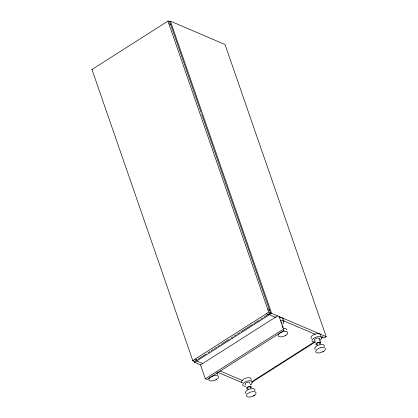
<?xml version="1.0" encoding="UTF-8"?>
<svg xmlns="http://www.w3.org/2000/svg" width="418" height="418" viewBox="0 0 418 418"><rect width="100%" height="100%" fill="white"/><g stroke="black" fill="none" stroke-linecap="round" stroke-linejoin="round"><path stroke-width="0.63" d="M192.688 360.744L194.574 361.549M168.02 20.937L169.907 21.71M170.857 24.495L168.872 23.758M216.634 379.314L215.902 379.779L216.916 379.136A5 2.325 -19.1 0 0 218.091 376.179A5 2.325 -19.1 0 0 213.723 375.782L212.475 376.19M285.959 335.184L285.222 335.649A5.016 2.33 -19.1 0 1 278.43 336.208A5.016 2.33 -19.1 0 1 281.795 332.064L283.043 331.662A5 2.325 -19.1 0 1 287.412 332.054A5 2.325 -19.1 0 1 286.236 335.006L285.222 335.649M254.28 395.407L253.543 395.877L254.557 395.229M323.6 351.282L322.863 351.747L323.882 351.099A5 2.325 -19.1 0 0 325.052 348.147A5 2.325 -19.1 0 0 320.684 347.75M91.96 69.492L167.958 21.114L268.748 312.189L192.755 360.567L91.96 69.492L92.43 69.691M169.353 21.851L170.439 21.156L225.025 44.496L326.202 336.683L324.018 338.073L320.658 336.636M267.834 309.545L269.824 310.26M194.542 361.33L196.982 359.778M198.075 359.083L206.283 353.858M207.924 352.813L210.113 351.418M211.205 350.723L213.394 349.328M214.486 348.633L216.676 347.243M217.768 346.543L219.957 345.153M221.054 344.453L229.257 339.233M230.898 338.188L233.087 336.793M234.179 336.098L236.369 334.703M237.466 334.008L239.65 332.613M240.747 331.918L252.78 324.258M253.878 323.558L259.348 320.078M260.44 319.378L262.629 317.988M263.721 317.293L270.54 312.951L269.803 310.835M194.171 361.142L194.6 362.375L271.622 313.343L326.202 336.683M277.547 315.877L200.525 364.909L205.342 378.823L206.947 379.507L283.968 330.476L279.151 316.562M205.342 378.823L282.369 329.792L283.968 330.476M251.923 381.66L314.723 341.689M321.332 337.478L322.435 336.777L322.999 337.018L321.343 338.073M251.939 382.256L315.287 341.929M250.272 385.02L251.359 384.325M320.585 347.792L319.436 348.157A5.016 2.33 -19.1 0 0 316.076 352.301A5.016 2.33 -19.1 0 0 322.879 351.752M270.775 313.04L268.946 312.251M276.037 317.555L269.438 314.733L269.009 313.5M283.012 320.538L315.282 334.337M268.236 314.67L266.36 313.876M197.118 359.94L195.196 359.015M196.779 360.985L202.777 363.55M220.009 370.918L242.644 380.599M192.755 360.567L193.367 360.828M194.6 362.375L200.598 364.94M217.391 372.119L241.98 382.637M319.133 338.434L320.601 342.661M282.777 318.391L283.827 321.426M170.439 21.156L271.622 313.343M169.927 22.405L201.157 112.599M201.586 113.832L269.62 310.308M248.261 389.048A2.508 1.165 -19.1 0 1 246.787 387.732A2.508 1.165 -19.1 0 1 250.361 386.342A2.508 1.165 -19.1 0 1 250.601 388.139M246.118 386.169A5.016 2.33 -19.1 0 1 243.171 383.531A5.016 2.33 -19.1 0 1 250.319 380.756A5.016 2.33 -19.1 0 1 250.8 384.356M254.557 395.229A5 2.325 -19.1 0 0 255.732 392.277A5 2.325 -19.1 0 0 251.364 391.88L250.116 392.288A5 2.325 -19.1 0 0 246.803 396.395A5 2.325 -19.1 0 0 253.585 395.846M247.576 388.442A1.63 0.758 -19.1 0 1 248.971 386.901A1.63 0.758 -19.1 0 1 250.277 387.758M245.742 384.774A2.508 1.165 -19.1 0 1 246.907 382.444A2.508 1.165 -19.1 0 1 249.786 383.201M242.215 382.726A5.016 2.33 -19.1 0 1 245.894 378.154A5.016 2.33 -19.1 0 1 251.04 379.894M245.983 393.604A5.016 2.33 -19.1 0 1 249.661 389.033A5.016 2.33 -19.1 0 1 254.808 390.773M317.586 344.923A2.508 1.165 -19.1 0 1 316.112 343.601A2.508 1.165 -19.1 0 1 319.681 342.211A2.508 1.165 -19.1 0 1 319.922 344.014M315.444 342.044A5.016 2.33 -19.1 0 1 312.497 339.4A5.016 2.33 -19.1 0 1 319.639 336.631A5.016 2.33 -19.1 0 1 320.12 340.226M317.131 344.416A1.63 0.758 -19.1 0 1 317.09 343.361A1.63 0.758 -19.1 0 1 319.185 342.687A1.63 0.758 -19.1 0 1 319.598 343.627M314.467 340.252A2.508 1.165 -19.1 0 1 316.844 338.115A2.508 1.165 -19.1 0 1 319.106 339.071M315.062 340.644A2.508 1.165 -19.1 0 1 314.691 340.487M311.541 338.596A5.016 2.33 -19.1 0 1 315.219 334.029A5.016 2.33 -19.1 0 1 320.36 335.764M315.303 349.474A5.016 2.33 -19.1 0 1 318.986 344.907A5.016 2.33 -19.1 0 1 324.128 346.642M280.515 320.554A5.016 2.33 -19.1 0 1 282.479 324.128M281.868 326.103A2.508 1.165 -19.1 0 1 282.678 327.56M280.891 321.949A2.508 1.165 -19.1 0 1 281.56 322.639M279.464 317.518A5.016 2.33 -19.1 0 1 282.908 318.991M283.232 328.396A5.016 2.33 -19.1 0 1 286.675 329.87M215.944 379.748A5 2.325 -19.1 0 1 209.157 380.296A5 2.325 -19.1 0 1 212.511 376.169M216.759 372.934A5.016 2.33 -19.1 0 1 217.167 374.674"/></g></svg>
